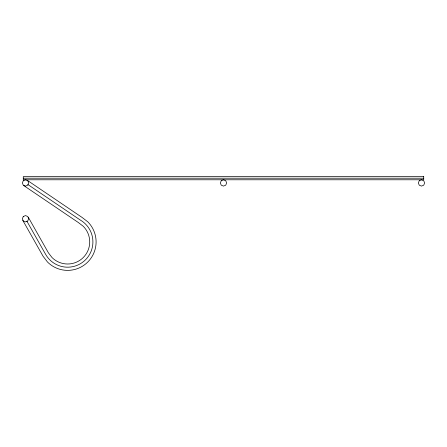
<?xml version="1.0" encoding="UTF-8"?>
<svg xmlns="http://www.w3.org/2000/svg" width="447" height="447" viewBox="0 0 447 447"><rect width="100%" height="100%" fill="white"/><g stroke="black" fill="none" stroke-linecap="round" stroke-linejoin="round"><path stroke-width="0.67" d="M23.278 178.202L423.722 178.202M27.284 180.325L82.119 217.465L87.763 221.79A28.463 28.463 0 0 1 87.763 262.043A28.463 28.463 0 0 1 47.511 262.043L43.102 256.304L22.758 220.304M27.815 184.499L80.27 220.025A25.278 25.278 0 0 1 85.506 259.791A25.278 25.278 0 0 1 45.745 254.555L26.881 221.176M23.736 185.555L78.426 222.589L83.254 226.299A22.087 22.087 0 0 1 83.254 257.533A22.087 22.087 0 0 1 52.014 257.533L48.388 252.806L28.262 217.192M23.278 180.705L22.35 182.94L23.278 185.175L25.507 186.097L27.742 185.175L28.669 182.94L27.742 180.705L25.507 179.783L23.278 180.705M23.278 216.516L22.35 218.745L23.278 220.98L25.507 221.908L27.742 220.98L28.669 218.745L27.742 216.516L25.507 215.588L23.278 216.516M221.265 180.705L220.343 182.94L221.265 185.175L223.5 186.097L225.735 185.175L226.657 182.94L225.735 180.705L223.5 179.783L221.265 180.705M419.258 180.705L418.331 182.94L419.258 185.175L421.493 186.097L423.722 185.175L424.65 182.94L423.722 180.705L421.493 179.783L419.258 180.705M423.722 176.621L23.278 176.621L23.278 179.783L423.722 179.783L423.722 176.621"/></g></svg>
